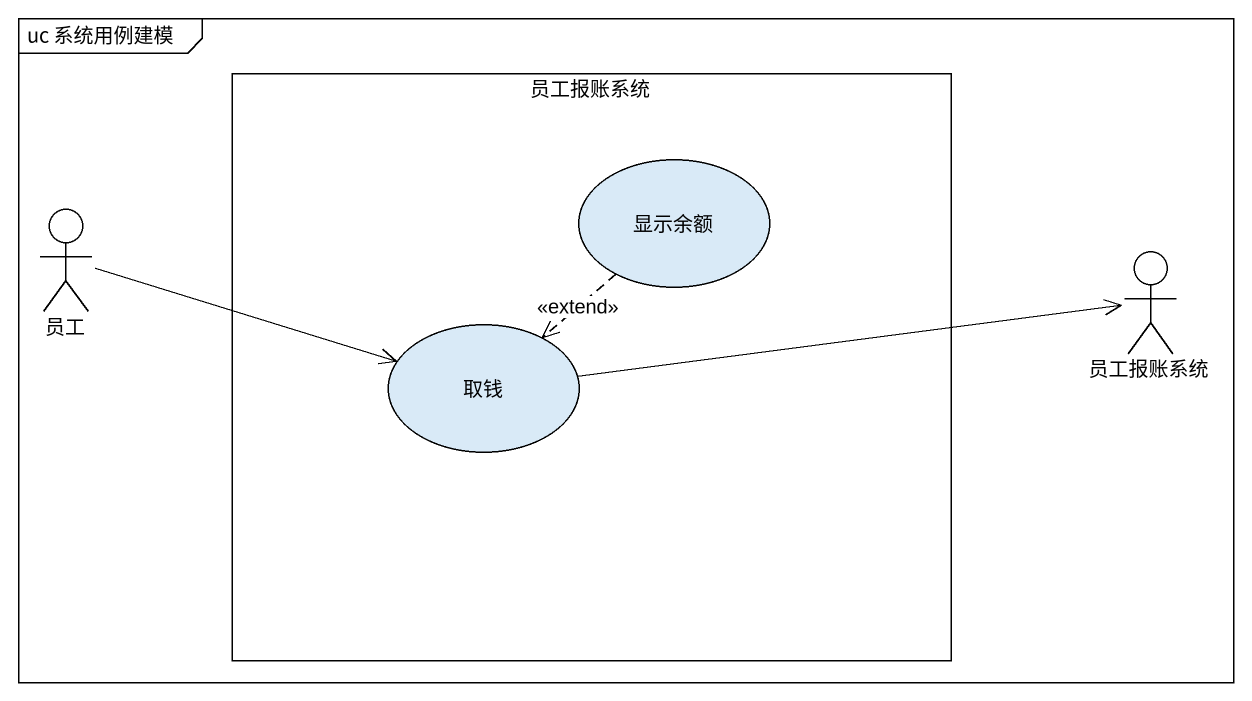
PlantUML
@startuml
mainframe uc 系统用例建模
rectangle 员工报账系统 {
  usecase 显示余额
  usecase 取钱
}
actor 员工
actor "员工报账系统" as 员工报账系统_2
员工 -right-> 取钱
显示余额 ..> 取钱 : <<extend>>
取钱 -right-> 员工报账系统_2
@enduml
